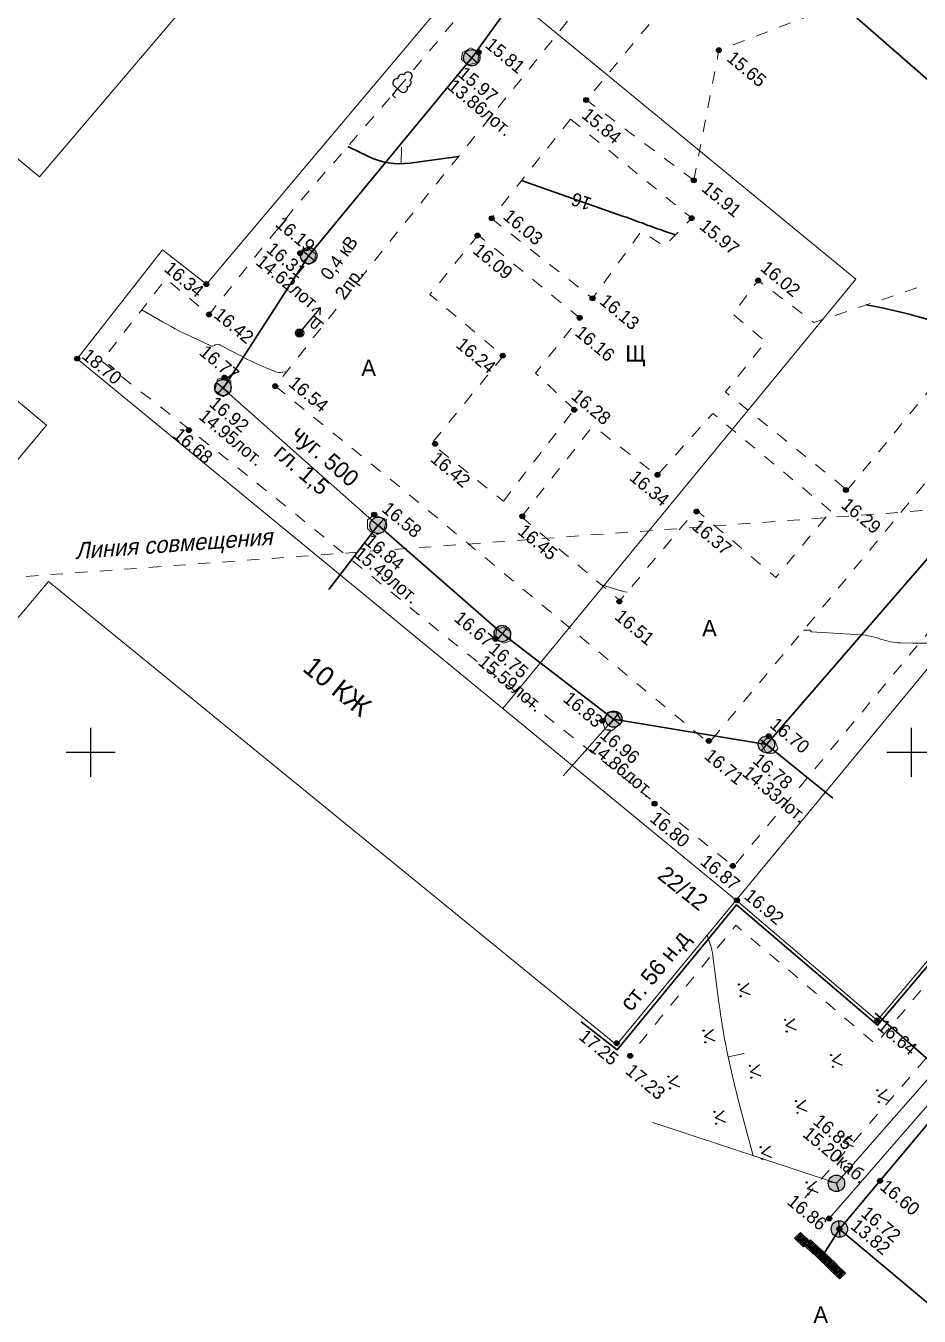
# Model space of a CAD drawing. Header units: metres. Extents: x 16881 to 20071, y 24181 to 25063.
# Drawn here: x 18046 to 18100.5, y 24815.6 to 24894.3 of the extents above; entities that cross this region are included whole.
import ezdxf
from ezdxf.enums import TextEntityAlignment as Align

# ---------------------------------------------------------------- set-up
doc = ezdxf.new("R2010")
doc.units = ezdxf.units.M
doc.linetypes.add('g5_01_5x1_5', pattern=[1.5, 0.75, -0.75])
for name, color, linetype in [('02_Сетка', 7, 'Continuous'), ('03_Здания и строения', 7, 'Continuous'), ('06_Инженерно-технические сооружения', 7, 'Continuous'), ('07_Объекты электропередачи', 7, 'Continuous'), ('10_Границы покрытий и угодий', 7, 'Continuous'), ('13_Растительность', 7, 'Continuous'), ('19_Горизонтали', 7, 'Continuous'), ('30_Канализация', 7, 'Continuous'), ('31_Водопровод', 7, 'Continuous'), ('33_Газопровод', 7, 'Continuous'), ('35_Телефон', 7, 'Continuous'), ('37_Кабель низкого напряжения', 7, 'Continuous'), ('44_Крышки колодцев', 7, 'Continuous'), ('61_Отметки высоты поверхности', 7, 'Continuous'), ('rastr', 7, 'Continuous')]:
    doc.layers.add(name, color=color, linetype=linetype)
doc.styles.add('LIKE11', font='bm431.shx')
doc.styles.add('LIKE14', font='p131.shx')
doc.styles.add('LIKE17', font='d431.shx')
doc.styles.add('LIKE32', font='peteri.shx')
doc.styles.add('LIKE36', font='pragmai.shx')
doc.styles.add('Line_GUGK', font='')
doc.styles.add('pragmai.shx', font='pragmai.shx')
doc.styles.get('Line_GUGK').set_extended_font_data('Bm431', italic=True)
doc.linetypes.add('g5_119_3', pattern='A,4,-1,[31,GUGK_2005.shx,S=0.1,R=0,X=0,Y=0],4,[31,GUGK_2005.shx,S=0.1,R=180,X=0,Y=0],-1', length=10)
doc.linetypes.add('g5_121_g', pattern='A,4,-0.4,["Г",Line_GUGK,S=1,R=0,X=0,Y=-0.5],-1.2,12', length=17.6)
doc.linetypes.add('g5_121_kl', pattern='A,4,-0.4,["Кл",Line_GUGK,S=1,R=0,X=0,Y=-0.5],-2.2,12', length=18.6)
doc.linetypes.add('g5_122_k', pattern='A,1,-1,1.5,-0.4,["К",Line_GUGK,S=1,R=0,X=0,Y=-0.5],-1.5,1.5,-1,4,-1,4,-1,3', length=20.9)
doc.linetypes.add('g5_122_kl', pattern='A,1,-1,1.5,-0.4,["Кл",Line_GUGK,S=1,R=0,X=0,Y=-0.5],-2.4,1.5,-1,4,-1,4,-1,3', length=21.8)
doc.linetypes.add('g5_122_v', pattern='A,1,-1,1.5,-0.4,["В",Line_GUGK,S=1,R=0,X=0,Y=-0.5],-1.5,1.5,-1,4,-1,4,-1,3', length=20.9)
doc.linetypes.add('g5_133_t', pattern='A,2,[27,GUGK_2005.shx,S=0.4,R=0,X=0,Y=0],2,-1,2,[27,GUGK_2005.shx,S=0.4,R=0,X=0,Y=0],2,-1,2,[27,GUGK_2005.shx,S=0.4,R=0,X=0,Y=0],2,-0.1,["V",Line_GUGK,S=1,R=0,X=0,Y=-0.5],-1', length=15.1)

# ---------------------------------------------------------------- blocks, each defined once
blk = doc.blocks.new('g5_115_1')
at = {"color": 0}
for points in [[(0, 0), (2, 0)], [(1.647, -0.252), (2, 0), (1.647, 0.252)]]:
    blk.add_lwpolyline(points, dxfattribs=at)
blk = doc.blocks.new('g5_416')
at = {"color": 0}
blk.add_lwpolyline([(0.362, 0.6), (0, 0), (-0.362, 0.6)], dxfattribs=at)
for centre in [(-0.362, 0), (0.362, 0)]:
    blk.add_circle(centre, 0.0375, dxfattribs=at)
blk = doc.blocks.new('g5_117kb')
h = blk.add_hatch(color=255)
h.paths.add_polyline_path([(0.037, 0.037), (0.461, 0.037, 0.367426), (0.037, 0.461)])
h.paths.add_polyline_path([(-0.038, 0.461, 0.367426), (-0.461, 0.037), (-0.038, 0.037)])
h.paths.add_polyline_path([(-0.038, -0.038), (-0.461, -0.038, 0.367426), (-0.038, -0.461)])
h.paths.add_polyline_path([(0.037, -0.461, 0.367426), (0.461, -0.038), (0.037, -0.038)])
at = {"color": 0}
for points in [[(-0.5, 0), (0.5, 0)], [(0, 0.5), (0, -0.5)]]:
    blk.add_lwpolyline(points, dxfattribs=at)
blk.add_circle((0, 0), 0.5, dxfattribs=at)
blk = doc.blocks.new('g5_330')
blk.add_hatch(color=0).paths.add_polyline_path([(0.15, 0, 1), (-0.15, 0, 1)])
at = {"color": 0}
blk.add_circle((0, 0), 0.15, dxfattribs=at)
blk = doc.blocks.new('g5_367_1')
at = {"color": 0}
for points in [[(0, 0.497), (-0.257, 0.497)], [(0, 0.497), (0.257, 0.497)], [(0, 0), (0, 0.497)], [(0.25, 0), (0, 0)]]:
    blk.add_lwpolyline(points, dxfattribs=at)
for centre, start, end in [((0, 1.5), 90, 202.24196), ((0, 1.5), 337.75804, 90), ((-0.257, 0.747), 115.63459, 270), ((-0.197, 1.158), 97.94065, 227.81966), ((0.197, 1.158), 312.18034, 82.05935), ((0.257, 0.747), 270, 64.36541)]:
    blk.add_arc(centre, 0.25, start, end, dxfattribs=at)
blk = doc.blocks.new('g5_110_1c')
h = blk.add_hatch(color=255)
edge = h.paths.add_edge_path()
edge.add_arc((0, 0), 0.212, 0, 360)
edge = h.paths.add_edge_path(flags=16)
edge.add_arc((0, 0), 0.0975, 0, 360)
h = blk.add_hatch(color=0)
edge = h.paths.add_edge_path()
edge.add_arc((0, 0), 0.06, 0, 360)
at = {"color": 0}
for p, q in [((0, 0.25), (0, 1.5)), ((0, 1.375), (0.75, 1.375))]:
    blk.add_line(p, q, dxfattribs=at)
blk.add_lwpolyline([(0.2, 1.375), (0.2, 0.932, 1.040016), (0.55, 0.932), (0.55, 1.375)], format="xyb", dxfattribs=at)
for radius in [0.25, 0.06]:
    blk.add_circle((0, 0), radius, dxfattribs=at)
blk = doc.blocks.new('g5_117sv')
h = blk.add_hatch(color=255)
h.paths.add_polyline_path([(-0.038, 0.461, 0.390634), (-0.463, 0, 0.11106), (-0.418, -0.198), (-0.038, 0.022)])
h.paths.add_polyline_path([(0.037, 0.022), (0.418, -0.198, 0.11106), (0.463, 0, 0.390634), (0.037, 0.461)])
h.paths.add_polyline_path([(-0.38, -0.263, 0.524447), (0.38, -0.263), (0, -0.043)])
at = {"color": 0}
for points in [[(0, 0.5), (0, 0)], [(0, 0), (-0.433, -0.25)], [(0.433, -0.25), (0, 0)]]:
    blk.add_lwpolyline(points, dxfattribs=at)
blk.add_circle((0, 0), 0.5, dxfattribs=at)
blk = doc.blocks.new('g5_117')
h = blk.add_hatch(color=255)
h.paths.add_polyline_path([(-0.299, 0.352), (0.352, -0.299, 0.177899), (0.463, 0, 0.639215)])
h.paths.add_polyline_path([(-0.352, 0.299, 0.177899), (-0.463, 0, 0.639215), (0.299, -0.352)])
at = {"color": 0}
blk.add_lwpolyline([(0.354, -0.354), (-0.354, 0.354)], dxfattribs=at)
blk.add_circle((0, 0), 0.5, dxfattribs=at)
blk = doc.blocks.new('g5_128a')
h = blk.add_hatch(color=255)
h.paths.add_polyline_path([(-0.1625, 0.2125), (-0.3375, 0.2125), (-0.3375, -0.2125), (-0.1625, -0.2125)])
h.paths.add_polyline_path([(0.0875, 0.2125), (-0.0875, 0.2125), (-0.0875, -0.2125), (0.0875, -0.2125)])
h.paths.add_polyline_path([(0.3375, 0.2125), (0.1625, 0.2125), (0.1625, -0.2125), (0.3375, -0.2125)])
at = {"color": 0}
blk.add_lwpolyline([(-0.375, -0.25), (0.375, -0.25), (0.375, 0.25), (-0.375, 0.25)], close=True, dxfattribs=at)
for points in [[(-0.125, -0.25), (-0.125, 0.25)], [(0.125, -0.25), (0.125, 0.25)]]:
    blk.add_lwpolyline(points, dxfattribs=at)
blk = doc.blocks.new('g_scratch')
at = {"color": 0, "linetype": 'ByBlock', "lineweight": 15}
blk.add_line((0, 0), (1, 0), dxfattribs=at)
blk = doc.blocks.new('g5_012')
at = {"color": 92}
for points in [[(0, -1.5), (0, 1.5)], [(-1.5, 0), (1.5, 0)]]:
    blk.add_lwpolyline(points, dxfattribs=at)

msp = doc.modelspace()

# ---------------------------------------------------------------- linework, layer by layer
at = {"layer": '03_Здания и строения', "color": 7, "linetype": 'Continuous', "lineweight": 20, "flags": 128}
for points in [[(18089.313, 24840.994), (18049.175, 24873.983), (18054.379, 24880.623), (18057.049, 24878.527), (18084.645, 24911.32), (18084.778, 24911.479), (18075.745, 24919.093), (18075.676, 24918.917), (18046.884, 24885.073), (18025.817, 24902.518), (18018.59, 24893.929), (18047.313, 24869.934), (18041.636, 24863.146), (18037.82, 24866.236), (18004.38, 24826.402), (18010.165, 24821.524), (18011.019, 24822.498), (18013.637, 24820.303), (18047.436, 24860.403), (18082.038, 24832.185), (18089.313, 24840.994)], [(18116.085, 24873.373), (18089.313, 24840.994), (18097.916, 24833.663), (18125.133, 24865.927), (18116.085, 24873.373)]]:
    msp.add_lwpolyline(points, dxfattribs=at)
at = {"layer": '06_Инженерно-технические сооружения', "color": 7, "linetype": 'Continuous', "lineweight": 20, "flags": 128}
for points in [[(18072.652, 24892.645), (18073.163, 24892.915), (18073.632, 24892.654), (18073.598, 24892.046), (18073.007, 24891.892), (18072.578, 24892.217), (18072.652, 24892.645)], [(18062.754, 24880.416), (18063.255, 24880.704), (18063.696, 24880.364), (18063.652, 24879.97), (18063.281, 24879.719), (18062.82, 24880.022), (18062.754, 24880.416)], [(18057.727, 24872.729), (18058.151, 24872.834), (18058.543, 24872.608), (18058.543, 24871.963), (18058.045, 24871.682), (18057.561, 24872.044), (18057.727, 24872.729)], [(18067.273, 24864.476), (18068.01, 24864.186), (18067.845, 24863.409), (18067.295, 24863.214), (18066.859, 24863.634), (18066.867, 24864.165), (18067.273, 24864.476)], [(18074.665, 24856.92), (18074.714, 24857.469), (18075.137, 24857.649), (18075.555, 24857.364), (18075.59, 24856.796), (18075.159, 24856.65), (18074.665, 24856.92)], [(18081.178, 24851.918), (18081.515, 24852.446), (18082.001, 24852.454), (18082.378, 24851.851), (18081.758, 24851.335), (18081.341, 24851.385), (18081.178, 24851.918)], [(18091.3, 24850.984), (18091.703, 24850.677), (18091.861, 24850.22), (18091.609, 24849.95), (18091.17, 24849.957), (18090.851, 24850.525), (18091.3, 24850.984)]]:
    msp.add_lwpolyline(points, dxfattribs=at)
at = {"layer": '10_Границы покрытий и угодий', "color": 7, "linetype": 'g5_01_5x1_5', "lineweight": 20, "flags": 128}
for points in [[(18086.74, 24884.854), (18086.74, 24884.854), (18088.263, 24892.783), (18096.204, 24895.79), (18097.385, 24896.366), (18098.817, 24897.273), (18104.62, 24904.336), (18103.238, 24912.847), (18104.488, 24913.05), (18106.706, 24902.527), (18111.782, 24898.501), (18121.33, 24901.457), (18122.571, 24900.424), (18112.658, 24897.137), (18107.671, 24891.281), (18103.61, 24895.202), (18101.965, 24892.996), (18105.115, 24890.301), (18104.38, 24880.744), (18106.663, 24878.952)], [(18089.494, 24907.322), (18083.506, 24900.106), (18075.851, 24890.561), (18067.776, 24880.573), (18061.242, 24872.311), (18069.083, 24865.963), (18080.332, 24856.628), (18087.66, 24850.56), (18094.148, 24858.308), (18100.542, 24866.056), (18108.337, 24875.532), (18114.452, 24882.813), (18128.781, 24870.771), (18129.295, 24864.703), (18122.284, 24856.354), (18115.721, 24848.569), (18114.277, 24849.803), (18116.403, 24852.324), (18115.406, 24853.19), (18126.217, 24865.9), (18115.61, 24874.853), (18089.164, 24843.039), (18082.345, 24848.563), (18071.213, 24857.384), (18062.426, 24864.561), (18056.16, 24869.567), (18050.664, 24873.838), (18054.585, 24878.844), (18057.21, 24876.673), (18062.391, 24883.149), (18068.378, 24890.046), (18073.769, 24896.487), (18079.23, 24902.823), (18078.214, 24903.678)], [(18092.619, 24904.745), (18090.421, 24902.09), (18089.564, 24901.054), (18080.198, 24889.743)], [(18086.74, 24884.854), (18080.198, 24889.743)], [(18079.233, 24888.581), (18074.409, 24882.516)], [(18079.233, 24888.581), (18086.609, 24882.544)], [(18096.089, 24865.976), (18096.089, 24865.976), (18105.639, 24877.613), (18106.663, 24878.952), (18114.5, 24888.207), (18132.246, 24873.62), (18134.139, 24860.783)], [(18074.409, 24882.516), (18080.57, 24877.66), (18083.537, 24881.73), (18084.955, 24880.837), (18086.609, 24882.544)], [(18073.601, 24881.532), (18073.601, 24881.532), (18070.667, 24877.889), (18075.137, 24874.148), (18070.766, 24868.811), (18075.137, 24865.306)], [(18079.467, 24870.887), (18079.467, 24870.887), (18077.104, 24873.092), (18079.782, 24876.479), (18073.601, 24881.532)], [(18105.639, 24877.613), (18103.26, 24879.274), (18094.053, 24876.193), (18090.658, 24878.749), (18089.117, 24876.718), (18091.113, 24875.003), (18088.662, 24871.957), (18096.089, 24865.976)], [(18075.137, 24865.306), (18079.467, 24870.887)], [(18095.084, 24864.696), (18087.895, 24870.65), (18084.508, 24866.87), (18080.596, 24869.889)], [(18076.24, 24864.341), (18080.596, 24869.889)], [(18076.24, 24864.341), (18082.246, 24859.241), (18086.873, 24864.775), (18091.737, 24860.659), (18095.084, 24864.696)], [(18093.508, 24822.851), (18100.597, 24831.016), (18109.524, 24841.553), (18112.814, 24845.299), (18110.519, 24847.23), (18097.807, 24832.217), (18089.301, 24839.463), (18082.844, 24831.53)]]:
    msp.add_lwpolyline(points, dxfattribs=at)
at = {"layer": '10_Границы покрытий и угодий', "color": 7, "linetype": 'Continuous', "lineweight": 20, "flags": 128}
msp.add_lwpolyline([(18094.988, 24821.601), (18106.812, 24835.195), (18118.885, 24849.632), (18127.848, 24860.392), (18134.107, 24860.623), (18148.082, 24861.303), (18150.147, 24861.992), (18151.498, 24863.062), (18154.451, 24866.376)], dxfattribs=at)
at = {"layer": '19_Горизонтали', "color": 32, "linetype": 'Continuous', "lineweight": 30, "elevation": 16, "flags": 128}
for points in [[(18072.414, 24886.309), (18069.45, 24885.906, -0.148645), (18066.882, 24886.32), (18065.662, 24886.917)], [(18085.63, 24881.534), (18085, 24881.743, -0.010478), (18083.75, 24882.185), (18083.733, 24882.192, 0.006024), (18082.453, 24882.657), (18076.25, 24884.831)], [(18097.267, 24877.269), (18098.306, 24877.055, -0.018166), (18100.366, 24876.554), (18103.941, 24875.545)]]:
    msp.add_lwpolyline(points, format="xyb", dxfattribs=at)
at = {"layer": '19_Горизонтали', "color": 32, "linetype": 'Continuous', "lineweight": 20, "flags": 128}
for points, elevation in [([(18053.115, 24876.966), (18054.127, 24876.371, 0.025132), (18056.206, 24875.285), (18057.32, 24874.773, 0.26945), (18057.549, 24874.795), (18057.588, 24874.823, -0.182837), (18057.74, 24874.864), (18057.74, 24874.864, -0.096907), (18057.897, 24874.816), (18059.182, 24874.134, 0.025597), (18060.691, 24873.429), (18061.232, 24873.21, 0.145033), (18061.708, 24873.163), (18061.953, 24873.21)], 16.5), ([(18081.114, 24860.202), (18082.289, 24859.849, 0.01234), (18082.542, 24859.78), (18082.669, 24859.748)], 16.5), ([(18101.239, 24856.645), (18100.856, 24856.644, -0.006603), (18100.089, 24856.652), (18099.35, 24856.669, -0.082107), (18098.114, 24856.903), (18098.114, 24856.903, 0.072477), (18096.879, 24857.162), (18093.905, 24857.346, -0.302818), (18093.867, 24857.375), (18093.867, 24857.375, 0.147853), (18093.835, 24857.419), (18093.834, 24857.42, 0.161936), (18093.78, 24857.439), (18093.422, 24857.442)], 16.5), ([(18090.362, 24825.411), (18089.428, 24828.909, -0.03293), (18088.271, 24834.761), (18087.904, 24837.59, 0.017288), (18087.859, 24837.858), (18087.859, 24837.858, 0.029231), (18087.79, 24838.121), (18087.549, 24838.859)], 17)]:
    msp.add_lwpolyline(points, format="xyb", dxfattribs=dict(at, elevation=elevation))
at = {"layer": '30_Канализация', "color": 12, "linetype": 'g5_122_k', "lineweight": 30, "flags": 128}
for points in [[(18064.509, 24859.914), (18067.497, 24863.824), (18058.066, 24872.172), (18063.279, 24880.262), (18073.21, 24892.318), (18082.292, 24904.893), (18083.332, 24906.419), (18087.144, 24909.971), (18088.996, 24911.826), (18099.33, 24922.469), (18103.11, 24923.566), (18110.052, 24917.807), (18122.512, 24907.656), (18134.967, 24896.908), (18152.306, 24882.486), (18164.701, 24872.398), (18167.848, 24876.116)], [(18083.332, 24906.419), (18114.868, 24878.872), (18134.548, 24863.314), (18129.703, 24858.235), (18160.814, 24831.696), (18165.456, 24828.243)], [(18091.162, 24850.478), (18107.838, 24869.724), (18111.08, 24866.863)], [(18067.511, 24863.831), (18075.074, 24857.24), (18081.855, 24852.027)], [(18078.778, 24848.567), (18081.855, 24852.027), (18091.162, 24850.478), (18095.205, 24847.199)]]:
    msp.add_lwpolyline(points, dxfattribs=at)
at = {"layer": '30_Канализация', "color": 42, "linetype": 'g5_122_kl', "lineweight": 30, "flags": 128}
for points in [[(18095.608, 24820.954), (18126.302, 24857.572)], [(18095.608, 24820.954), (18116.911, 24803.096)]]:
    msp.add_lwpolyline(points, dxfattribs=at)
at = {"layer": '30_Канализация', "color": 3, "linetype": 'g5_121_kl', "lineweight": 30, "flags": 128}
msp.add_lwpolyline([(18094.624, 24819.384), (18095.608, 24820.954)], dxfattribs=at)
at = {"layer": '31_Водопровод', "color": 94, "linetype": 'g5_122_v', "lineweight": 30, "flags": 128}
msp.add_lwpolyline([(18097.787, 24834.103), (18112.799, 24820.969), (18141.055, 24855.82)], dxfattribs=at)
at = {"layer": '33_Газопровод', "color": 132, "linetype": 'g5_121_g', "lineweight": 30, "flags": 128}
msp.add_lwpolyline([(18079.872, 24833.571), (18082.075, 24831.878), (18089.34, 24840.717), (18097.928, 24833.378), (18124.642, 24864.933)], dxfattribs=at)
at = {"layer": '35_Телефон', "color": 6, "linetype": 'g5_133_t', "lineweight": 20, "flags": 128}
msp.add_lwpolyline([(18125.298, 24891.467), (18141.319, 24878.453), (18106.635, 24836.524), (18095.427, 24823.739), (18084.248, 24827.447)], dxfattribs=at)
at = {"layer": '37_Кабель низкого напряжения', "color": 1, "linetype": 'g5_119_3', "lineweight": 20, "flags": 128}
msp.add_lwpolyline([(18073.385, 24897.94), (18096.6, 24878.836), (18075.1, 24852.676)], dxfattribs=at)
at = {"layer": 'rastr', "color": 5, "linetype": 'g5_01_5x1_5', "lineweight": 20, "flags": 128}
msp.add_lwpolyline([(18035.594, 24859.947), (18200.695, 24872.066)], dxfattribs=at)

# ---------------------------------------------------------------- block references
at = {"layer": '02_Сетка', "color": 92, "linetype": 'Continuous', "lineweight": 15, "ltscale": 0.5}
for p in [(18050, 24850), (18100, 24850)]:
    msp.add_blockref('g5_012', p, dxfattribs=at)
at = {"layer": '06_Инженерно-технические сооружения', "color": 7, "linetype": 'Continuous', "lineweight": 20}
for p, rotation in [((18093.324, 24820.31, 16.76), 315.8459224485107), ((18093.934, 24819.865, 16.729), 315.8459222222222), ((18094.492, 24819.356, 16.746), 315.8459222222222), ((18095.02, 24818.852, 16.76), 315.8459222222222), ((18095.527, 24818.354, 16.76), 315.8459222222222)]:
    msp.add_blockref('g5_128a', p, dxfattribs=dict(at, rotation=rotation))
at = {"layer": '07_Объекты электропередачи', "color": 7, "linetype": 'Continuous', "lineweight": 20}
for name, p, rotation in [('g5_115_1', (18062.724, 24875.546, 16.386), 50.31307904909237), ('g5_110_1c', (18062.724, 24875.546), 320.2655211251469)]:
    msp.add_blockref(name, p, dxfattribs=dict(at, rotation=rotation))
at = {"layer": '13_Растительность', "color": 92, "linetype": 'Continuous', "lineweight": 20, "rotation": 320.2655211251469}
msp.add_blockref('g5_367_1', (18068.378, 24890.046, 15.854), dxfattribs=at)
at = {"layer": '13_Растительность', "color": 92, "linetype": 'Continuous', "lineweight": 20, "ltscale": 0.5, "rotation": 277.5631784342272}
for p in [(18089.541, 24835.494), (18092.349, 24833.345), (18087.392, 24832.687), (18095.156, 24831.196), (18090.199, 24830.538), (18085.243, 24829.88), (18097.963, 24829.047), (18093.007, 24828.389), (18088.05, 24827.73), (18090.858, 24825.581), (18095.814, 24826.239), (18093.665, 24823.432)]:
    msp.add_blockref('g5_416', p, dxfattribs=at)
at = {"layer": '19_Горизонтали', "color": 32, "linetype": 'Continuous', "lineweight": -3}
for p, rotation in [((18068.918, 24885.866, 16), 89.30057747309053), ((18088.828, 24831.448, 17), 11.55717184928181)]:
    msp.add_blockref('g_scratch', p, dxfattribs=dict(at, rotation=rotation))
at = {"layer": '44_Крышки колодцев', "color": 7, "linetype": 'Continuous', "lineweight": 20, "rotation": 320.2244407250127}
for name, p in [('g5_117kb', (18073.21, 24892.318, 15.973)), ('g5_117kb', (18063.279, 24880.262, 16.312)), ('g5_117kb', (18058.054, 24872.219, 16.921)), ('g5_117kb', (18067.511, 24863.831, 16.842)), ('g5_117kb', (18075.074, 24857.24, 16.752)), ('g5_117kb', (18081.855, 24852.027, 16.956)), ('g5_117kb', (18091.162, 24850.478, 16.783)), ('g5_117sv', (18095.427, 24823.739, 16.848)), ('g5_117', (18095.608, 24820.954, 16.716))]:
    msp.add_blockref(name, p, dxfattribs=at)
at = {"layer": '61_Отметки высоты поверхности', "color": 7, "linetype": 'Continuous', "lineweight": 20}
for p, rotation in [((18073.632, 24892.654, 15.807), 320.2244407250127), ((18088.263, 24892.783), 320.1837874390728), ((18080.186, 24889.743), 320.1837874390728), ((18086.74, 24884.854), 320.1837874390728), ((18074.425, 24882.537), 320.1837874390728), ((18086.609, 24882.544), 320.1837874390728), ((18073.565, 24881.487), 320.1837874390728), ((18062.754, 24880.416, 16.188), 320.2244407250127), ((18057.049, 24878.527), 320.1837874390728), ((18090.658, 24878.749), 320.1837874390728), ((18080.57, 24877.66), 320.1837874390728), ((18057.21, 24876.673), 320.1837874390728), ((18079.782, 24876.479), 320.1837874390728), ((18049.175, 24873.983), 320.1837874390728), ((18075.098, 24874.171), 320.1837874390728), ((18058.151, 24872.834, 16.77), 320.2244407250127), ((18061.242, 24872.311), 320.1837874390728), ((18079.455, 24870.867), 320.1837874390728), ((18055.983, 24869.633), 320.1837874390728), ((18070.98, 24868.796), 320.1837874390728), ((18084.527, 24866.905), 320.1837874390728), ((18095.999, 24865.981), 320.1837874390728), ((18067.273, 24864.476, 16.584), 320.2244407250127), ((18076.296, 24864.381), 320.1837874390728), ((18086.907, 24864.675), 320.1837874390728), ((18082.2, 24859.189), 320.1837874390728), ((18074.665, 24856.92, 16.67), 320.2244407250127), ((18081.178, 24851.918, 16.829), 320.2244407250127), ((18091.3, 24850.984, 16.695), 320.2244407250127), ((18087.656, 24850.696), 320.1837874390728), ((18084.343, 24846.873), 320.1837874390728), ((18089.113, 24843.079), 320.1837874390728), ((18089.365, 24840.979), 320.1837874390728), ((18097.916, 24833.663, 16.638), 320.2244407250127), ((18082.041, 24832.274), 320.1837874390728), ((18082.864, 24831.503), 320.1837874390728), ((18098.078, 24823.894, 16.597), 320.2244407250127), ((18094.988, 24821.601, 16.685), 320.2244407250127), ((18095.604, 24820.962, 13.816), 320.2244407250127)]:
    msp.add_blockref('g5_330', p, dxfattribs=dict(at, rotation=rotation))

# ---------------------------------------------------------------- texts
at = {"color": 7, "linetype": 'Continuous', "lineweight": 15, "ltscale": 0.5, "style": 'LIKE11'}
for s, p in [('15.97', (18072.314, 24891.242)), ('13.86лот.', (18071.674, 24890.474)), ('16.31', (18060.639, 24880.547)), ('14.62лот.', (18059.999, 24879.778)), ('16.92', (18057.158, 24871.143)), ('14.95лот.', (18056.519, 24870.375)), ('16.84', (18066.615, 24862.755)), ('15.49лот.', (18065.976, 24861.987)), ('16.75', (18074.179, 24856.164)), ('15.59лот.', (18073.539, 24855.395)), ('16.96', (18080.959, 24850.951)), ('14.86лот.', (18080.319, 24850.182)), ('16.78', (18090.266, 24849.402)), ('14.33лот.', (18089.626, 24848.634)), ('16.85', (18093.947, 24827.413)), ('15.20каб.', (18093.307, 24826.644)), ('16.72', (18096.862, 24821.799)), ('13.82', (18096.222, 24821.03))]:
    msp.add_text(s, height=0.8, rotation=320.22443, dxfattribs=at).set_placement(p)
at = {"layer": '03_Здания и строения', "color": 7, "linetype": 'Continuous', "lineweight": 15}
for s, height, rotation, style, p in [('10 КЖ', 1.2, 321.0125, 'LIKE14', (18062.844, 24855.009)), ('22/12', 1, 321.55033, 'LIKE36', (18084.459, 24842.372))]:
    msp.add_text(s, height=height, rotation=rotation, dxfattribs=dict(at, style=style)).set_placement(p)
at = {"layer": '07_Объекты электропередачи', "color": 7, "linetype": 'Continuous', "lineweight": 15, "style": 'LIKE11'}
for s, p in [('0,4 кВ', (18064.571, 24878.698)), ('2пр.', (18065.456, 24877.515))]:
    msp.add_text(s, height=0.8, rotation=53.67658, dxfattribs=at).set_placement(p)
at = {"layer": '10_Границы покрытий и угодий', "color": 7, "linetype": 'Continuous', "lineweight": 15, "style": 'LIKE11'}
for s, p in [('Щ', (18082.569, 24873.801)), ('А', (18066.487, 24872.93)), ('А', (18087.245, 24857.067)), ('А', (18094.023, 24815.234))]:
    msp.add_text(s, height=1, dxfattribs=at).set_placement(p)
at = {"layer": '19_Горизонтали', "color": 32, "linetype": 'Continuous', "lineweight": 15, "style": 'pragmai.shx'}
msp.add_text('16', height=0.8, rotation=160.69116, dxfattribs=at).set_placement((18079.884, 24883.558, 16), align=Align.MIDDLE_CENTER)
at = {"layer": '30_Канализация', "color": 12, "linetype": 'Continuous', "lineweight": 15, "style": 'LIKE32'}
for s, p in [('чуг. 500', (18062.133, 24869.255)), ('гл. 1,5', (18061.079, 24868.123))]:
    msp.add_text(s, height=1, rotation=319.26763, dxfattribs=at).set_placement(p)
at = {"layer": '33_Газопровод', "color": 132, "linetype": 'Continuous', "lineweight": 15, "style": 'LIKE32'}
msp.add_text('ст. 56 н.д', height=1, rotation=50.84515, dxfattribs=at).set_placement((18082.917, 24834.149))
at = {"layer": '61_Отметки высоты поверхности', "color": 7, "linetype": 'Continuous', "lineweight": 15, "ltscale": 0.5, "style": 'LIKE17'}
for s, rotation, p in [('15.81', 320.22443, (18073.972, 24893.006)), ('15.65', 320.18378, (18088.678, 24892.189, -14.745)), ('15.84', 320.18378, (18079.844, 24888.727, -14.745)), ('15.91', 320.18378, (18087.155, 24884.26, -14.745)), ('16.19', 320.22443, (18061.185, 24882.103)), ('16.03', 320.18378, (18075.062, 24882.553, -14.745)), ('15.97', 320.18378, (18087.024, 24881.95, -14.745)), ('16.09', 320.18378, (18073.222, 24880.471, -14.745)), ('16.34', 320.18378, (18054.411, 24879.372, -14.745)), ('16.02', 320.18378, (18090.736, 24879.404, -14.745)), ('16.13', 320.18378, (18080.939, 24877.391, -14.745)), ('16.42', 320.18378, (18057.448, 24876.553, -14.745)), ('16.16', 320.18378, (18079.44, 24875.463, -14.745)), ('16.77', 320.22443, (18056.555, 24874.278)), ('16.24', 320.18378, (18072.197, 24874.731, -14.745)), ('18.70', 320.18378, (18049.412, 24874.061, -14.745)), ('16.54', 320.18378, (18061.992, 24872.38, -14.745)), ('16.28', 320.18378, (18079.204, 24871.602, -14.745)), ('16.68', 320.18378, (18054.95, 24869.236)), ('16.42', 320.18378, (18070.638, 24867.78, -14.745)), ('16.34', 320.18378, (18082.755, 24866.646, -14.745)), ('16.29', 320.18378, (18095.657, 24864.965, -14.745)), ('16.58', 320.22443, (18067.678, 24864.724)), ('16.45', 320.18378, (18075.954, 24863.365, -14.745)), ('16.37', 320.18378, (18086.565, 24863.659, -14.745)), ('16.67', 320.22443, (18072.07, 24858.062)), ('16.51', 320.18378, (18081.858, 24858.173, -14.745)), ('16.83', 320.22443, (18078.715, 24853.157)), ('16.70', 320.22443, (18091.305, 24851.581)), ('16.71', 320.18378, (18087.314, 24849.68, -14.745)), ('16.80', 320.18378, (18084.001, 24845.857, -14.745)), ('16.87', 320.18378, (18087.068, 24843.236, -14.745)), ('16.92', 320.18378, (18089.74, 24841.145, -14.745)), ('17.25', 320.18378, (18079.672, 24832.58, -14.745)), ('16.64', 320.22443, (18097.853, 24833.196)), ('17.23', 320.18378, (18082.521, 24830.487, -14.745)), ('16.60', 320.22443, (18098.015, 24823.427)), ('16.86', 320.22443, (18092.361, 24822.523))]:
    msp.add_text(s, height=0.8, rotation=rotation, dxfattribs=at).set_placement(p)
at = {"layer": 'rastr', "color": 5, "linetype": 'Continuous', "lineweight": 15, "oblique": 15}
msp.add_text('Линия совмещения', height=1, rotation=4.1753, dxfattribs=at).set_placement((18049.073, 24861.772))

doc.saveas('drawing.dxf')
